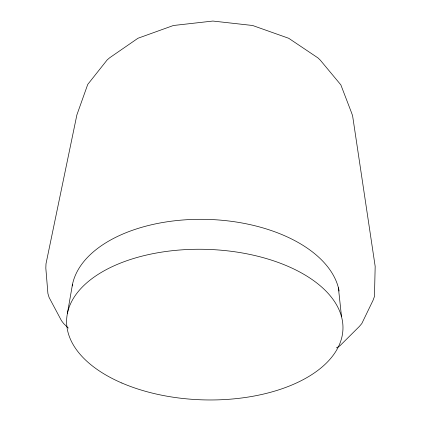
<?xml version="1.0" encoding="UTF-8"?>
<svg xmlns="http://www.w3.org/2000/svg" width="421" height="421" viewBox="0 0 421 421"><rect width="100%" height="100%" fill="white"/><g stroke="black" fill="none" stroke-linecap="round" stroke-linejoin="round"><path stroke-width="0.63" d="M67.423 313.335L72.438 284.628M336.416 347.904L339.773 345.92L359.355 326.449L361.802 323.565L373.022 300.378L374.464 296.458L375.174 266.382L352.587 115.675L351.214 111.891L340.852 84.874L320.265 60.119L317.96 57.914L288.722 38.29L252.611 25.492L212.873 21.05L173.389 25.502L137.977 38.248L109.739 57.724L107.181 59.908L87.742 84.416L76.885 114.891L45.994 263.825L45.826 268.145L47.92 293.6L49.115 297.5L61.466 320.665L63.66 323.57L68.291 328.043M338.4 287.748L341.52 316.766M72.196 285.933A134.199 76.875 1.8 0 1 205.206 219.346A134.199 76.875 1.8 0 1 339.131 291.048M121.853 383.01A138.241 75.275 1.8 0 0 341.978 336.674A138.241 75.275 1.8 0 0 150.518 254.163A138.241 75.275 1.8 0 0 121.853 383.01"/></g></svg>
